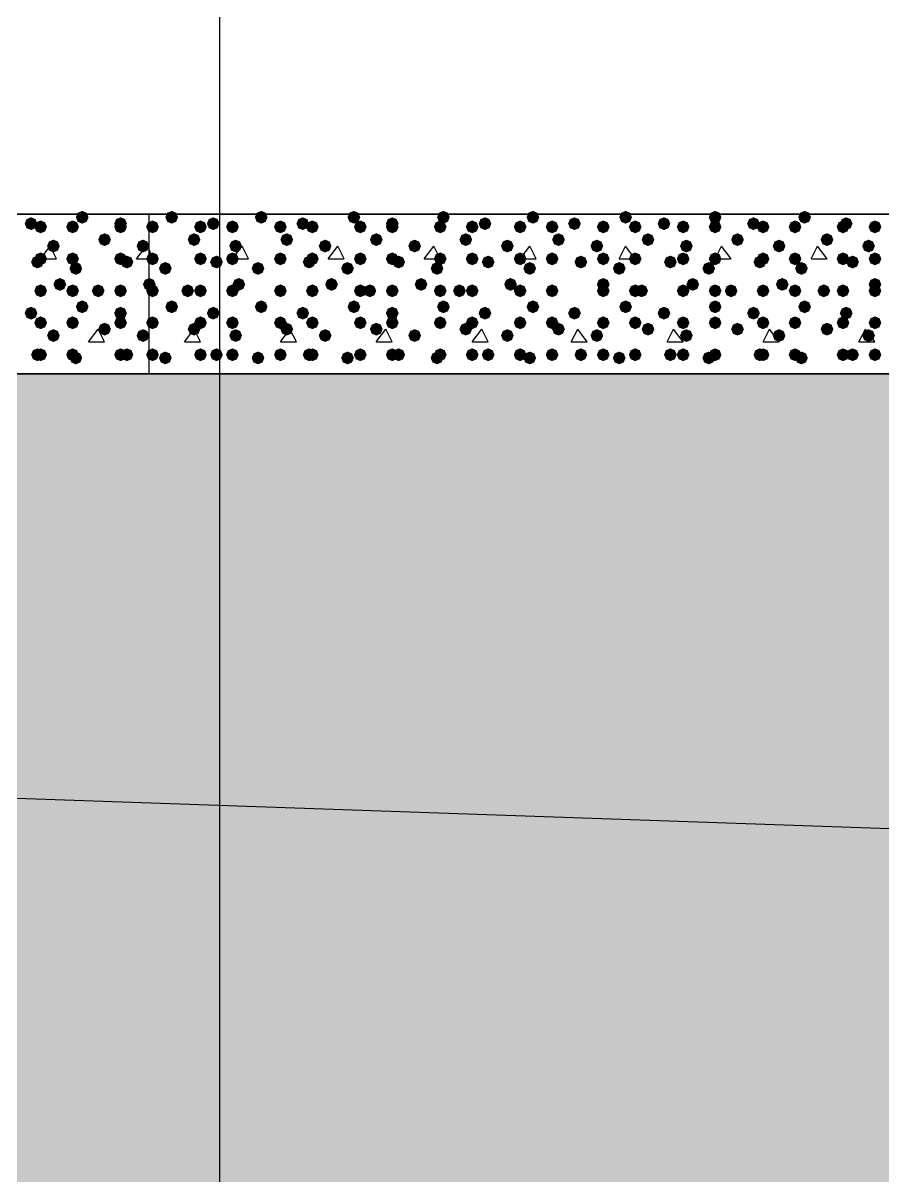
# Model space of a CAD drawing. Header units: millimetres. Extents: x 0 to 420, y 0 to 297.
# Drawn here: x 201.57 to 212.96, y 151.64 to 166.91 of the extents above; entities that cross this region are included whole.
import ezdxf

# ---------------------------------------------------------------- set-up
doc = ezdxf.new("R2010")
doc.units = ezdxf.units.MM
doc.layers.get('0').update_dxf_attribs({"linetype": 'CONTINUOUS'})

msp = doc.modelspace()

# ---------------------------------------------------------------- hatches: boundary and pattern name
at = {"true_color": 0x000007}
for points in [[(202.438, 164.338), (202.413129, 164.278204), (202.353333, 164.253333), (202.293538, 164.278204), (202.268667, 164.338), (202.293537, 164.397796), (202.353333, 164.422667), (202.413129, 164.397796)], [(201.760667, 164.253333), (201.735796, 164.193537), (201.676, 164.168667), (201.616204, 164.193537), (201.591333, 164.253333), (201.616204, 164.313129), (201.676, 164.338), (201.735796, 164.313129)], [(201.887667, 164.211), (201.862796, 164.151204), (201.803, 164.126333), (201.743204, 164.151204), (201.718333, 164.211), (201.743204, 164.270796), (201.803, 164.295667), (201.862796, 164.270796)], [(202.311, 164.211), (202.286129, 164.151204), (202.226333, 164.126333), (202.166538, 164.151204), (202.141667, 164.211), (202.166537, 164.270796), (202.226333, 164.295667), (202.286129, 164.270796)], [(202.946, 164.253333), (202.921129, 164.193537), (202.861333, 164.168667), (202.801538, 164.193537), (202.776667, 164.253333), (202.801537, 164.313129), (202.861333, 164.338), (202.921129, 164.313129)], [(202.946, 164.211), (202.921129, 164.151204), (202.861333, 164.126333), (202.801538, 164.151204), (202.776667, 164.211), (202.801537, 164.270796), (202.861333, 164.295667), (202.921129, 164.270796)], [(202.734333, 164.041667), (202.709463, 163.981871), (202.649667, 163.957), (202.589871, 163.981871), (202.565, 164.041667), (202.589871, 164.101462), (202.649667, 164.126333), (202.709462, 164.101463)], [(202.057, 163.957), (202.032129, 163.897204), (201.972333, 163.872333), (201.912537, 163.897204), (201.887667, 163.957), (201.912537, 164.016796), (201.972333, 164.041667), (202.032129, 164.016796)], [(203.242333, 163.957), (203.217462, 163.897204), (203.157667, 163.872333), (203.097871, 163.897204), (203.073, 163.957), (203.097871, 164.016796), (203.157667, 164.041667), (203.217462, 164.016796)], [(201.845333, 163.745333), (201.820462, 163.685537), (201.760667, 163.660667), (201.700871, 163.685537), (201.676, 163.745333), (201.700871, 163.805129), (201.760667, 163.83), (201.820462, 163.805129)], [(201.887667, 163.787667), (201.862796, 163.727871), (201.803, 163.703), (201.743204, 163.727871), (201.718333, 163.787667), (201.743204, 163.847462), (201.803, 163.872333), (201.862796, 163.847463)], [(202.311, 163.787667), (202.286129, 163.727871), (202.226333, 163.703), (202.166538, 163.727871), (202.141667, 163.787667), (202.166537, 163.847462), (202.226333, 163.872333), (202.286129, 163.847463)], [(202.946, 163.787667), (202.921129, 163.727871), (202.861333, 163.703), (202.801538, 163.727871), (202.776667, 163.787667), (202.801537, 163.847462), (202.861333, 163.872333), (202.921129, 163.847463)], [(203.030667, 163.745333), (203.005796, 163.685537), (202.946, 163.660667), (202.886204, 163.685537), (202.861333, 163.745333), (202.886204, 163.805129), (202.946, 163.83), (203.005796, 163.805129)], [(202.353333, 163.660667), (202.328463, 163.600871), (202.268667, 163.576), (202.208871, 163.600871), (202.184, 163.660667), (202.208871, 163.720462), (202.268667, 163.745333), (202.328462, 163.720463)], [(202.141667, 163.449), (202.116796, 163.389204), (202.057, 163.364333), (201.997204, 163.389204), (201.972333, 163.449), (201.997204, 163.508796), (202.057, 163.533667), (202.116796, 163.508796)], [(201.887667, 163.364333), (201.862796, 163.304537), (201.803, 163.279667), (201.743204, 163.304537), (201.718333, 163.364333), (201.743204, 163.424129), (201.803, 163.449), (201.862796, 163.424129)], [(202.311, 163.364333), (202.286129, 163.304537), (202.226333, 163.279667), (202.166538, 163.304537), (202.141667, 163.364333), (202.166537, 163.424129), (202.226333, 163.449), (202.286129, 163.424129)], [(202.649667, 163.364333), (202.624796, 163.304537), (202.565, 163.279667), (202.505204, 163.304537), (202.480333, 163.364333), (202.505204, 163.424129), (202.565, 163.449), (202.624796, 163.424129)], [(202.946, 163.364333), (202.921129, 163.304537), (202.861333, 163.279667), (202.801538, 163.304537), (202.776667, 163.364333), (202.801537, 163.424129), (202.861333, 163.449), (202.921129, 163.424129)], [(202.438, 163.152667), (202.413129, 163.092871), (202.353333, 163.068), (202.293538, 163.092871), (202.268667, 163.152667), (202.293537, 163.212462), (202.353333, 163.237333), (202.413129, 163.212463)], [(201.760667, 163.068), (201.735796, 163.008204), (201.676, 162.983333), (201.616204, 163.008204), (201.591333, 163.068), (201.616204, 163.127796), (201.676, 163.152667), (201.735796, 163.127796)], [(202.946, 163.068), (202.921129, 163.008204), (202.861333, 162.983333), (202.801538, 163.008204), (202.776667, 163.068), (202.801537, 163.127796), (202.861333, 163.152667), (202.921129, 163.127796)], [(201.887667, 162.941), (201.862796, 162.881204), (201.803, 162.856333), (201.743204, 162.881204), (201.718333, 162.941), (201.743204, 163.000796), (201.803, 163.025667), (201.862796, 163.000796)], [(202.311, 162.941), (202.286129, 162.881204), (202.226333, 162.856333), (202.166538, 162.881204), (202.141667, 162.941), (202.166537, 163.000796), (202.226333, 163.025667), (202.286129, 163.000796)], [(202.734333, 162.856333), (202.709463, 162.796537), (202.649667, 162.771667), (202.589871, 162.796537), (202.565, 162.856333), (202.589871, 162.916129), (202.649667, 162.941), (202.709462, 162.916129)], [(202.946, 162.941), (202.921129, 162.881204), (202.861333, 162.856333), (202.801538, 162.881204), (202.776667, 162.941), (202.801537, 163.000796), (202.861333, 163.025667), (202.921129, 163.000796)], [(202.057, 162.771667), (202.032129, 162.711871), (201.972333, 162.687), (201.912537, 162.711871), (201.887667, 162.771667), (201.912537, 162.831462), (201.972333, 162.856333), (202.032129, 162.831463)], [(203.242333, 162.771667), (203.217462, 162.711871), (203.157667, 162.687), (203.097871, 162.711871), (203.073, 162.771667), (203.097871, 162.831462), (203.157667, 162.856333), (203.217462, 162.831463)], [(201.845333, 162.517667), (201.820462, 162.457871), (201.760667, 162.433), (201.700871, 162.457871), (201.676, 162.517667), (201.700871, 162.577462), (201.760667, 162.602333), (201.820462, 162.577463)], [(201.887667, 162.517667), (201.862796, 162.457871), (201.803, 162.433), (201.743204, 162.457871), (201.718333, 162.517667), (201.743204, 162.577462), (201.803, 162.602333), (201.862796, 162.577463)], [(202.311, 162.517667), (202.286129, 162.457871), (202.226333, 162.433), (202.166538, 162.457871), (202.141667, 162.517667), (202.166537, 162.577462), (202.226333, 162.602333), (202.286129, 162.577463)], [(202.946, 162.517667), (202.921129, 162.457871), (202.861333, 162.433), (202.801538, 162.457871), (202.776667, 162.517667), (202.801537, 162.577462), (202.861333, 162.602333), (202.921129, 162.577463)], [(203.030667, 162.517667), (203.005796, 162.457871), (202.946, 162.433), (202.886204, 162.457871), (202.861333, 162.517667), (202.886204, 162.577462), (202.946, 162.602333), (203.005796, 162.577463)], [(202.353333, 162.475333), (202.328463, 162.415537), (202.268667, 162.390667), (202.208871, 162.415537), (202.184, 162.475333), (202.208871, 162.535129), (202.268667, 162.56), (202.328462, 162.535129)]]:
    msp.add_hatch(color=0, dxfattribs=at).paths.add_polyline_path(points, flags=0)
at = {"true_color": 0x000008}
for points in [[(203.623333, 164.338), (203.598462, 164.278204), (203.538667, 164.253333), (203.478871, 164.278204), (203.454, 164.338), (203.478871, 164.397796), (203.538667, 164.422667), (203.598462, 164.397796)], [(204.808667, 164.338), (204.783796, 164.278204), (204.724, 164.253333), (204.664204, 164.278204), (204.639333, 164.338), (204.664204, 164.397796), (204.724, 164.422667), (204.783796, 164.397796)], [(206.036333, 164.338), (206.011462, 164.278204), (205.951667, 164.253333), (205.891871, 164.278204), (205.867, 164.338), (205.891871, 164.397796), (205.951667, 164.422667), (206.011462, 164.397796)], [(207.221667, 164.338), (207.196796, 164.278204), (207.137, 164.253333), (207.077204, 164.278204), (207.052333, 164.338), (207.077204, 164.397796), (207.137, 164.422667), (207.196796, 164.397796)], [(208.407, 164.338), (208.382129, 164.278204), (208.322333, 164.253333), (208.262538, 164.278204), (208.237667, 164.338), (208.262537, 164.397796), (208.322333, 164.422667), (208.382129, 164.397796)], [(209.634667, 164.338), (209.609796, 164.278204), (209.55, 164.253333), (209.490204, 164.278204), (209.465333, 164.338), (209.490204, 164.397796), (209.55, 164.422667), (209.609796, 164.397796)], [(210.82, 164.338), (210.795129, 164.278204), (210.735333, 164.253333), (210.675538, 164.278204), (210.650667, 164.338), (210.675537, 164.397796), (210.735333, 164.422667), (210.795129, 164.397796)], [(212.005333, 164.338), (211.980462, 164.278204), (211.920667, 164.253333), (211.860871, 164.278204), (211.836, 164.338), (211.860871, 164.397796), (211.920667, 164.422667), (211.980462, 164.397796)], [(203.369333, 164.211), (203.344462, 164.151204), (203.284667, 164.126333), (203.224871, 164.151204), (203.2, 164.211), (203.224871, 164.270796), (203.284667, 164.295667), (203.344462, 164.270796)], [(204.004333, 164.211), (203.979463, 164.151204), (203.919667, 164.126333), (203.859871, 164.151204), (203.835, 164.211), (203.859871, 164.270796), (203.919667, 164.295667), (203.979462, 164.270796)], [(204.173667, 164.253333), (204.148796, 164.193537), (204.089, 164.168667), (204.029204, 164.193537), (204.004333, 164.253333), (204.029204, 164.313129), (204.089, 164.338), (204.148796, 164.313129)], [(204.427667, 164.211), (204.402796, 164.151204), (204.343, 164.126333), (204.283204, 164.151204), (204.258333, 164.211), (204.283204, 164.270796), (204.343, 164.295667), (204.402796, 164.270796)], [(205.062667, 164.211), (205.037796, 164.151204), (204.978, 164.126333), (204.918204, 164.151204), (204.893333, 164.211), (204.918204, 164.270796), (204.978, 164.295667), (205.037796, 164.270796)], [(205.359, 164.253333), (205.334129, 164.193537), (205.274333, 164.168667), (205.214538, 164.193537), (205.189667, 164.253333), (205.214537, 164.313129), (205.274333, 164.338), (205.334129, 164.313129)], [(205.486, 164.211), (205.461129, 164.151204), (205.401333, 164.126333), (205.341538, 164.151204), (205.316667, 164.211), (205.341537, 164.270796), (205.401333, 164.295667), (205.461129, 164.270796)], [(206.121, 164.211), (206.096129, 164.151204), (206.036333, 164.126333), (205.976538, 164.151204), (205.951667, 164.211), (205.976537, 164.270796), (206.036333, 164.295667), (206.096129, 164.270796)], [(206.544333, 164.253333), (206.519463, 164.193537), (206.459667, 164.168667), (206.399871, 164.193537), (206.375, 164.253333), (206.399871, 164.313129), (206.459667, 164.338), (206.519462, 164.313129)], [(206.544333, 164.211), (206.519463, 164.151204), (206.459667, 164.126333), (206.399871, 164.151204), (206.375, 164.211), (206.399871, 164.270796), (206.459667, 164.295667), (206.519462, 164.270796)], [(207.179333, 164.211), (207.154462, 164.151204), (207.094667, 164.126333), (207.034871, 164.151204), (207.01, 164.211), (207.034871, 164.270796), (207.094667, 164.295667), (207.154462, 164.270796)], [(207.602667, 164.211), (207.577796, 164.151204), (207.518, 164.126333), (207.458204, 164.151204), (207.433333, 164.211), (207.458204, 164.270796), (207.518, 164.295667), (207.577796, 164.270796)], [(207.772, 164.253333), (207.747129, 164.193537), (207.687333, 164.168667), (207.627537, 164.193537), (207.602667, 164.253333), (207.627537, 164.313129), (207.687333, 164.338), (207.747129, 164.313129)], [(208.237667, 164.211), (208.212796, 164.151204), (208.153, 164.126333), (208.093204, 164.151204), (208.068333, 164.211), (208.093204, 164.270796), (208.153, 164.295667), (208.212796, 164.270796)], [(208.661, 164.211), (208.636129, 164.151204), (208.576333, 164.126333), (208.516538, 164.151204), (208.491667, 164.211), (208.516537, 164.270796), (208.576333, 164.295667), (208.636129, 164.270796)], [(208.957333, 164.253333), (208.932462, 164.193537), (208.872667, 164.168667), (208.812871, 164.193537), (208.788, 164.253333), (208.812871, 164.313129), (208.872667, 164.338), (208.932462, 164.313129)], [(209.338333, 164.211), (209.313462, 164.151204), (209.253667, 164.126333), (209.193871, 164.151204), (209.169, 164.211), (209.193871, 164.270796), (209.253667, 164.295667), (209.313462, 164.270796)], [(209.761667, 164.211), (209.736796, 164.151204), (209.677, 164.126333), (209.617204, 164.151204), (209.592333, 164.211), (209.617204, 164.270796), (209.677, 164.295667), (209.736796, 164.270796)], [(210.142667, 164.253333), (210.117796, 164.193537), (210.058, 164.168667), (209.998204, 164.193537), (209.973333, 164.253333), (209.998204, 164.313129), (210.058, 164.338), (210.117796, 164.313129)], [(210.396667, 164.211), (210.371796, 164.151204), (210.312, 164.126333), (210.252204, 164.151204), (210.227333, 164.211), (210.252204, 164.270796), (210.312, 164.295667), (210.371796, 164.270796)], [(210.82, 164.211), (210.795129, 164.151204), (210.735333, 164.126333), (210.675538, 164.151204), (210.650667, 164.211), (210.675537, 164.270796), (210.735333, 164.295667), (210.795129, 164.270796)], [(211.328, 164.253333), (211.303129, 164.193537), (211.243333, 164.168667), (211.183538, 164.193537), (211.158667, 164.253333), (211.183537, 164.313129), (211.243333, 164.338), (211.303129, 164.313129)], [(211.455, 164.211), (211.430129, 164.151204), (211.370333, 164.126333), (211.310538, 164.151204), (211.285667, 164.211), (211.310537, 164.270796), (211.370333, 164.295667), (211.430129, 164.270796)], [(211.878333, 164.211), (211.853462, 164.151204), (211.793667, 164.126333), (211.733871, 164.151204), (211.709, 164.211), (211.733871, 164.270796), (211.793667, 164.295667), (211.853462, 164.270796)], [(212.513333, 164.211), (212.488463, 164.151204), (212.428667, 164.126333), (212.368871, 164.151204), (212.344, 164.211), (212.368871, 164.270796), (212.428667, 164.295667), (212.488462, 164.270796)], [(212.555667, 164.253333), (212.530796, 164.193537), (212.471, 164.168667), (212.411204, 164.193537), (212.386333, 164.253333), (212.411204, 164.313129), (212.471, 164.338), (212.530796, 164.313129)], [(212.936667, 164.211), (212.911796, 164.151204), (212.852, 164.126333), (212.792204, 164.151204), (212.767333, 164.211), (212.792204, 164.270796), (212.852, 164.295667), (212.911796, 164.270796)], [(203.919667, 164.041667), (203.894796, 163.981871), (203.835, 163.957), (203.775204, 163.981871), (203.750333, 164.041667), (203.775204, 164.101462), (203.835, 164.126333), (203.894796, 164.101463)], [(205.147333, 164.041667), (205.122462, 163.981871), (205.062667, 163.957), (205.002871, 163.981871), (204.978, 164.041667), (205.002871, 164.101462), (205.062667, 164.126333), (205.122462, 164.101463)], [(206.332667, 164.041667), (206.307796, 163.981871), (206.248, 163.957), (206.188204, 163.981871), (206.163333, 164.041667), (206.188204, 164.101462), (206.248, 164.126333), (206.307796, 164.101463)], [(207.518, 164.041667), (207.493129, 163.981871), (207.433333, 163.957), (207.373538, 163.981871), (207.348667, 164.041667), (207.373537, 164.101462), (207.433333, 164.126333), (207.493129, 164.101463)], [(208.745667, 164.041667), (208.720796, 163.981871), (208.661, 163.957), (208.601204, 163.981871), (208.576333, 164.041667), (208.601204, 164.101462), (208.661, 164.126333), (208.720796, 164.101463)], [(209.931, 164.041667), (209.906129, 163.981871), (209.846333, 163.957), (209.786538, 163.981871), (209.761667, 164.041667), (209.786537, 164.101462), (209.846333, 164.126333), (209.906129, 164.101463)], [(211.116333, 164.041667), (211.091462, 163.981871), (211.031667, 163.957), (210.971871, 163.981871), (210.947, 164.041667), (210.971871, 164.101462), (211.031667, 164.126333), (211.091462, 164.101463)], [(212.301667, 164.041667), (212.276796, 163.981871), (212.217, 163.957), (212.157204, 163.981871), (212.132333, 164.041667), (212.157204, 164.101462), (212.217, 164.126333), (212.276796, 164.101463)], [(204.47, 163.957), (204.445129, 163.897204), (204.385333, 163.872333), (204.325538, 163.897204), (204.300667, 163.957), (204.325537, 164.016796), (204.385333, 164.041667), (204.445129, 164.016796)], [(205.655333, 163.957), (205.630462, 163.897204), (205.570667, 163.872333), (205.510871, 163.897204), (205.486, 163.957), (205.510871, 164.016796), (205.570667, 164.041667), (205.630462, 164.016796)], [(206.840667, 163.957), (206.815796, 163.897204), (206.756, 163.872333), (206.696204, 163.897204), (206.671333, 163.957), (206.696204, 164.016796), (206.756, 164.041667), (206.815796, 164.016796)], [(208.068333, 163.957), (208.043462, 163.897204), (207.983667, 163.872333), (207.923871, 163.897204), (207.899, 163.957), (207.923871, 164.016796), (207.983667, 164.041667), (208.043462, 164.016796)], [(209.253667, 163.957), (209.228796, 163.897204), (209.169, 163.872333), (209.109204, 163.897204), (209.084333, 163.957), (209.109204, 164.016796), (209.169, 164.041667), (209.228796, 164.016796)], [(210.439, 163.957), (210.414129, 163.897204), (210.354333, 163.872333), (210.294537, 163.897204), (210.269667, 163.957), (210.294537, 164.016796), (210.354333, 164.041667), (210.414129, 164.016796)], [(211.666667, 163.957), (211.641796, 163.897204), (211.582, 163.872333), (211.522204, 163.897204), (211.497333, 163.957), (211.522204, 164.016796), (211.582, 164.041667), (211.641796, 164.016796)], [(212.852, 163.957), (212.827129, 163.897204), (212.767333, 163.872333), (212.707538, 163.897204), (212.682667, 163.957), (212.707537, 164.016796), (212.767333, 164.041667), (212.827129, 164.016796)], [(203.369333, 163.787667), (203.344462, 163.727871), (203.284667, 163.703), (203.224871, 163.727871), (203.2, 163.787667), (203.224871, 163.847462), (203.284667, 163.872333), (203.344462, 163.847463)], [(204.004333, 163.787667), (203.979463, 163.727871), (203.919667, 163.703), (203.859871, 163.727871), (203.835, 163.787667), (203.859871, 163.847462), (203.919667, 163.872333), (203.979462, 163.847463)], [(204.216, 163.745333), (204.191129, 163.685537), (204.131333, 163.660667), (204.071538, 163.685537), (204.046667, 163.745333), (204.071537, 163.805129), (204.131333, 163.83), (204.191129, 163.805129)], [(204.427667, 163.787667), (204.402796, 163.727871), (204.343, 163.703), (204.283204, 163.727871), (204.258333, 163.787667), (204.283204, 163.847462), (204.343, 163.872333), (204.402796, 163.847463)], [(205.062667, 163.787667), (205.037796, 163.727871), (204.978, 163.703), (204.918204, 163.727871), (204.893333, 163.787667), (204.918204, 163.847462), (204.978, 163.872333), (205.037796, 163.847463)], [(205.443667, 163.745333), (205.418796, 163.685537), (205.359, 163.660667), (205.299204, 163.685537), (205.274333, 163.745333), (205.299204, 163.805129), (205.359, 163.83), (205.418796, 163.805129)], [(205.486, 163.787667), (205.461129, 163.727871), (205.401333, 163.703), (205.341538, 163.727871), (205.316667, 163.787667), (205.341537, 163.847462), (205.401333, 163.872333), (205.461129, 163.847463)], [(206.121, 163.787667), (206.096129, 163.727871), (206.036333, 163.703), (205.976538, 163.727871), (205.951667, 163.787667), (205.976537, 163.847462), (206.036333, 163.872333), (206.096129, 163.847463)], [(206.544333, 163.787667), (206.519463, 163.727871), (206.459667, 163.703), (206.399871, 163.727871), (206.375, 163.787667), (206.399871, 163.847462), (206.459667, 163.872333), (206.519462, 163.847463)], [(206.629, 163.745333), (206.604129, 163.685537), (206.544333, 163.660667), (206.484537, 163.685537), (206.459667, 163.745333), (206.484537, 163.805129), (206.544333, 163.83), (206.604129, 163.805129)], [(207.179333, 163.787667), (207.154462, 163.727871), (207.094667, 163.703), (207.034871, 163.727871), (207.01, 163.787667), (207.034871, 163.847462), (207.094667, 163.872333), (207.154462, 163.847463)], [(207.602667, 163.787667), (207.577796, 163.727871), (207.518, 163.703), (207.458204, 163.727871), (207.433333, 163.787667), (207.458204, 163.847462), (207.518, 163.872333), (207.577796, 163.847463)], [(207.814333, 163.745333), (207.789463, 163.685537), (207.729667, 163.660667), (207.669871, 163.685537), (207.645, 163.745333), (207.669871, 163.805129), (207.729667, 163.83), (207.789462, 163.805129)], [(208.237667, 163.787667), (208.212796, 163.727871), (208.153, 163.703), (208.093204, 163.727871), (208.068333, 163.787667), (208.093204, 163.847462), (208.153, 163.872333), (208.212796, 163.847463)], [(208.661, 163.787667), (208.636129, 163.727871), (208.576333, 163.703), (208.516538, 163.727871), (208.491667, 163.787667), (208.516537, 163.847462), (208.576333, 163.872333), (208.636129, 163.847463)], [(209.042, 163.745333), (209.017129, 163.685537), (208.957333, 163.660667), (208.897538, 163.685537), (208.872667, 163.745333), (208.897537, 163.805129), (208.957333, 163.83), (209.017129, 163.805129)], [(209.338333, 163.787667), (209.313462, 163.727871), (209.253667, 163.703), (209.193871, 163.727871), (209.169, 163.787667), (209.193871, 163.847462), (209.253667, 163.872333), (209.313462, 163.847463)], [(209.761667, 163.787667), (209.736796, 163.727871), (209.677, 163.703), (209.617204, 163.727871), (209.592333, 163.787667), (209.617204, 163.847462), (209.677, 163.872333), (209.736796, 163.847463)], [(210.227333, 163.745333), (210.202462, 163.685537), (210.142667, 163.660667), (210.082871, 163.685537), (210.058, 163.745333), (210.082871, 163.805129), (210.142667, 163.83), (210.202462, 163.805129)], [(210.396667, 163.787667), (210.371796, 163.727871), (210.312, 163.703), (210.252204, 163.727871), (210.227333, 163.787667), (210.252204, 163.847462), (210.312, 163.872333), (210.371796, 163.847463)], [(210.82, 163.787667), (210.795129, 163.727871), (210.735333, 163.703), (210.675538, 163.727871), (210.650667, 163.787667), (210.675537, 163.847462), (210.735333, 163.872333), (210.795129, 163.847463)], [(211.412667, 163.745333), (211.387796, 163.685537), (211.328, 163.660667), (211.268204, 163.685537), (211.243333, 163.745333), (211.268204, 163.805129), (211.328, 163.83), (211.387796, 163.805129)], [(211.455, 163.787667), (211.430129, 163.727871), (211.370333, 163.703), (211.310538, 163.727871), (211.285667, 163.787667), (211.310537, 163.847462), (211.370333, 163.872333), (211.430129, 163.847463)], [(211.878333, 163.787667), (211.853462, 163.727871), (211.793667, 163.703), (211.733871, 163.727871), (211.709, 163.787667), (211.733871, 163.847462), (211.793667, 163.872333), (211.853462, 163.847463)], [(212.513333, 163.787667), (212.488463, 163.727871), (212.428667, 163.703), (212.368871, 163.727871), (212.344, 163.787667), (212.368871, 163.847462), (212.428667, 163.872333), (212.488462, 163.847463)], [(212.640333, 163.745333), (212.615462, 163.685537), (212.555667, 163.660667), (212.495871, 163.685537), (212.471, 163.745333), (212.495871, 163.805129), (212.555667, 163.83), (212.615462, 163.805129)], [(212.936667, 163.787667), (212.911796, 163.727871), (212.852, 163.703), (212.792204, 163.727871), (212.767333, 163.787667), (212.792204, 163.847462), (212.852, 163.872333), (212.911796, 163.847463)], [(203.538667, 163.660667), (203.513796, 163.600871), (203.454, 163.576), (203.394204, 163.600871), (203.369333, 163.660667), (203.394204, 163.720462), (203.454, 163.745333), (203.513796, 163.720463)], [(204.766333, 163.660667), (204.741462, 163.600871), (204.681667, 163.576), (204.621871, 163.600871), (204.597, 163.660667), (204.621871, 163.720462), (204.681667, 163.745333), (204.741462, 163.720463)], [(205.951667, 163.660667), (205.926796, 163.600871), (205.867, 163.576), (205.807204, 163.600871), (205.782333, 163.660667), (205.807204, 163.720462), (205.867, 163.745333), (205.926796, 163.720463)], [(207.137, 163.660667), (207.112129, 163.600871), (207.052333, 163.576), (206.992538, 163.600871), (206.967667, 163.660667), (206.992537, 163.720462), (207.052333, 163.745333), (207.112129, 163.720463)], [(208.364667, 163.660667), (208.339796, 163.600871), (208.28, 163.576), (208.220204, 163.600871), (208.195333, 163.660667), (208.220204, 163.720462), (208.28, 163.745333), (208.339796, 163.720463)], [(209.55, 163.660667), (209.525129, 163.600871), (209.465333, 163.576), (209.405538, 163.600871), (209.380667, 163.660667), (209.405537, 163.720462), (209.465333, 163.745333), (209.525129, 163.720463)], [(210.735333, 163.660667), (210.710462, 163.600871), (210.650667, 163.576), (210.590871, 163.600871), (210.566, 163.660667), (210.590871, 163.720462), (210.650667, 163.745333), (210.710462, 163.720463)], [(211.963, 163.660667), (211.938129, 163.600871), (211.878333, 163.576), (211.818537, 163.600871), (211.793667, 163.660667), (211.818537, 163.720462), (211.878333, 163.745333), (211.938129, 163.720463)], [(203.327, 163.449), (203.302129, 163.389204), (203.242333, 163.364333), (203.182538, 163.389204), (203.157667, 163.449), (203.182537, 163.508796), (203.242333, 163.533667), (203.302129, 163.508796)], [(204.512333, 163.449), (204.487462, 163.389204), (204.427667, 163.364333), (204.367871, 163.389204), (204.343, 163.449), (204.367871, 163.508796), (204.427667, 163.533667), (204.487462, 163.508796)], [(205.74, 163.449), (205.715129, 163.389204), (205.655333, 163.364333), (205.595538, 163.389204), (205.570667, 163.449), (205.595537, 163.508796), (205.655333, 163.533667), (205.715129, 163.508796)], [(206.925333, 163.449), (206.900462, 163.389204), (206.840667, 163.364333), (206.780871, 163.389204), (206.756, 163.449), (206.780871, 163.508796), (206.840667, 163.533667), (206.900462, 163.508796)], [(208.110667, 163.449), (208.085796, 163.389204), (208.026, 163.364333), (207.966204, 163.389204), (207.941333, 163.449), (207.966204, 163.508796), (208.026, 163.533667), (208.085796, 163.508796)], [(209.338333, 163.449), (209.313462, 163.389204), (209.253667, 163.364333), (209.193871, 163.389204), (209.169, 163.449), (209.193871, 163.508796), (209.253667, 163.533667), (209.313462, 163.508796)], [(210.523667, 163.449), (210.498796, 163.389204), (210.439, 163.364333), (210.379204, 163.389204), (210.354333, 163.449), (210.379204, 163.508796), (210.439, 163.533667), (210.498796, 163.508796)], [(211.709, 163.449), (211.684129, 163.389204), (211.624333, 163.364333), (211.564538, 163.389204), (211.539667, 163.449), (211.564537, 163.508796), (211.624333, 163.533667), (211.684129, 163.508796)], [(212.936667, 163.449), (212.911796, 163.389204), (212.852, 163.364333), (212.792204, 163.389204), (212.767333, 163.449), (212.792204, 163.508796), (212.852, 163.533667), (212.911796, 163.508796)], [(203.369333, 163.364333), (203.344462, 163.304537), (203.284667, 163.279667), (203.224871, 163.304537), (203.2, 163.364333), (203.224871, 163.424129), (203.284667, 163.449), (203.344462, 163.424129)], [(203.835, 163.364333), (203.810129, 163.304537), (203.750333, 163.279667), (203.690538, 163.304537), (203.665667, 163.364333), (203.690537, 163.424129), (203.750333, 163.449), (203.810129, 163.424129)], [(204.004333, 163.364333), (203.979463, 163.304537), (203.919667, 163.279667), (203.859871, 163.304537), (203.835, 163.364333), (203.859871, 163.424129), (203.919667, 163.449), (203.979462, 163.424129)], [(204.427667, 163.364333), (204.402796, 163.304537), (204.343, 163.279667), (204.283204, 163.304537), (204.258333, 163.364333), (204.283204, 163.424129), (204.343, 163.449), (204.402796, 163.424129)], [(205.062667, 163.364333), (205.037796, 163.304537), (204.978, 163.279667), (204.918204, 163.304537), (204.893333, 163.364333), (204.918204, 163.424129), (204.978, 163.449), (205.037796, 163.424129)], [(205.062667, 163.364333), (205.037796, 163.304537), (204.978, 163.279667), (204.918204, 163.304537), (204.893333, 163.364333), (204.918204, 163.424129), (204.978, 163.449), (205.037796, 163.424129)], [(205.486, 163.364333), (205.461129, 163.304537), (205.401333, 163.279667), (205.341538, 163.304537), (205.316667, 163.364333), (205.341537, 163.424129), (205.401333, 163.449), (205.461129, 163.424129)], [(206.121, 163.364333), (206.096129, 163.304537), (206.036333, 163.279667), (205.976538, 163.304537), (205.951667, 163.364333), (205.976537, 163.424129), (206.036333, 163.449), (206.096129, 163.424129)], [(206.248, 163.364333), (206.223129, 163.304537), (206.163333, 163.279667), (206.103538, 163.304537), (206.078667, 163.364333), (206.103537, 163.424129), (206.163333, 163.449), (206.223129, 163.424129)], [(206.544333, 163.364333), (206.519463, 163.304537), (206.459667, 163.279667), (206.399871, 163.304537), (206.375, 163.364333), (206.399871, 163.424129), (206.459667, 163.449), (206.519462, 163.424129)], [(207.179333, 163.364333), (207.154462, 163.304537), (207.094667, 163.279667), (207.034871, 163.304537), (207.01, 163.364333), (207.034871, 163.424129), (207.094667, 163.449), (207.154462, 163.424129)], [(207.433333, 163.364333), (207.408462, 163.304537), (207.348667, 163.279667), (207.288871, 163.304537), (207.264, 163.364333), (207.288871, 163.424129), (207.348667, 163.449), (207.408462, 163.424129)], [(207.602667, 163.364333), (207.577796, 163.304537), (207.518, 163.279667), (207.458204, 163.304537), (207.433333, 163.364333), (207.458204, 163.424129), (207.518, 163.449), (207.577796, 163.424129)], [(208.237667, 163.364333), (208.212796, 163.304537), (208.153, 163.279667), (208.093204, 163.304537), (208.068333, 163.364333), (208.093204, 163.424129), (208.153, 163.449), (208.212796, 163.424129)], [(208.661, 163.364333), (208.636129, 163.304537), (208.576333, 163.279667), (208.516538, 163.304537), (208.491667, 163.364333), (208.516537, 163.424129), (208.576333, 163.449), (208.636129, 163.424129)], [(208.661, 163.364333), (208.636129, 163.304537), (208.576333, 163.279667), (208.516538, 163.304537), (208.491667, 163.364333), (208.516537, 163.424129), (208.576333, 163.449), (208.636129, 163.424129)], [(209.338333, 163.364333), (209.313462, 163.304537), (209.253667, 163.279667), (209.193871, 163.304537), (209.169, 163.364333), (209.193871, 163.424129), (209.253667, 163.449), (209.313462, 163.424129)], [(209.761667, 163.364333), (209.736796, 163.304537), (209.677, 163.279667), (209.617204, 163.304537), (209.592333, 163.364333), (209.617204, 163.424129), (209.677, 163.449), (209.736796, 163.424129)], [(209.846333, 163.364333), (209.821463, 163.304537), (209.761667, 163.279667), (209.701871, 163.304537), (209.677, 163.364333), (209.701871, 163.424129), (209.761667, 163.449), (209.821462, 163.424129)], [(210.396667, 163.364333), (210.371796, 163.304537), (210.312, 163.279667), (210.252204, 163.304537), (210.227333, 163.364333), (210.252204, 163.424129), (210.312, 163.449), (210.371796, 163.424129)], [(210.82, 163.364333), (210.795129, 163.304537), (210.735333, 163.279667), (210.675538, 163.304537), (210.650667, 163.364333), (210.675537, 163.424129), (210.735333, 163.449), (210.795129, 163.424129)], [(211.031667, 163.364333), (211.006796, 163.304537), (210.947, 163.279667), (210.887204, 163.304537), (210.862333, 163.364333), (210.887204, 163.424129), (210.947, 163.449), (211.006796, 163.424129)], [(211.455, 163.364333), (211.430129, 163.304537), (211.370333, 163.279667), (211.310538, 163.304537), (211.285667, 163.364333), (211.310537, 163.424129), (211.370333, 163.449), (211.430129, 163.424129)], [(211.878333, 163.364333), (211.853462, 163.304537), (211.793667, 163.279667), (211.733871, 163.304537), (211.709, 163.364333), (211.733871, 163.424129), (211.793667, 163.449), (211.853462, 163.424129)], [(212.259333, 163.364333), (212.234463, 163.304537), (212.174667, 163.279667), (212.114871, 163.304537), (212.09, 163.364333), (212.114871, 163.424129), (212.174667, 163.449), (212.234462, 163.424129)], [(212.513333, 163.364333), (212.488463, 163.304537), (212.428667, 163.279667), (212.368871, 163.304537), (212.344, 163.364333), (212.368871, 163.424129), (212.428667, 163.449), (212.488462, 163.424129)], [(212.936667, 163.364333), (212.911796, 163.304537), (212.852, 163.279667), (212.792204, 163.304537), (212.767333, 163.364333), (212.792204, 163.424129), (212.852, 163.449), (212.911796, 163.424129)], [(203.623333, 163.152667), (203.598462, 163.092871), (203.538667, 163.068), (203.478871, 163.092871), (203.454, 163.152667), (203.478871, 163.212462), (203.538667, 163.237333), (203.598462, 163.212463)], [(204.808667, 163.152667), (204.783796, 163.092871), (204.724, 163.068), (204.664204, 163.092871), (204.639333, 163.152667), (204.664204, 163.212462), (204.724, 163.237333), (204.783796, 163.212463)], [(206.036333, 163.152667), (206.011462, 163.092871), (205.951667, 163.068), (205.891871, 163.092871), (205.867, 163.152667), (205.891871, 163.212462), (205.951667, 163.237333), (206.011462, 163.212463)], [(207.221667, 163.152667), (207.196796, 163.092871), (207.137, 163.068), (207.077204, 163.092871), (207.052333, 163.152667), (207.077204, 163.212462), (207.137, 163.237333), (207.196796, 163.212463)], [(208.407, 163.152667), (208.382129, 163.092871), (208.322333, 163.068), (208.262538, 163.092871), (208.237667, 163.152667), (208.262537, 163.212462), (208.322333, 163.237333), (208.382129, 163.212463)], [(209.634667, 163.152667), (209.609796, 163.092871), (209.55, 163.068), (209.490204, 163.092871), (209.465333, 163.152667), (209.490204, 163.212462), (209.55, 163.237333), (209.609796, 163.212463)], [(210.82, 163.152667), (210.795129, 163.092871), (210.735333, 163.068), (210.675538, 163.092871), (210.650667, 163.152667), (210.675537, 163.212462), (210.735333, 163.237333), (210.795129, 163.212463)], [(212.005333, 163.152667), (211.980462, 163.092871), (211.920667, 163.068), (211.860871, 163.092871), (211.836, 163.152667), (211.860871, 163.212462), (211.920667, 163.237333), (211.980462, 163.212463)], [(204.173667, 163.068), (204.148796, 163.008204), (204.089, 162.983333), (204.029204, 163.008204), (204.004333, 163.068), (204.029204, 163.127796), (204.089, 163.152667), (204.148796, 163.127796)], [(205.359, 163.068), (205.334129, 163.008204), (205.274333, 162.983333), (205.214538, 163.008204), (205.189667, 163.068), (205.214537, 163.127796), (205.274333, 163.152667), (205.334129, 163.127796)], [(206.544333, 163.068), (206.519463, 163.008204), (206.459667, 162.983333), (206.399871, 163.008204), (206.375, 163.068), (206.399871, 163.127796), (206.459667, 163.152667), (206.519462, 163.127796)], [(207.772, 163.068), (207.747129, 163.008204), (207.687333, 162.983333), (207.627537, 163.008204), (207.602667, 163.068), (207.627537, 163.127796), (207.687333, 163.152667), (207.747129, 163.127796)], [(208.957333, 163.068), (208.932462, 163.008204), (208.872667, 162.983333), (208.812871, 163.008204), (208.788, 163.068), (208.812871, 163.127796), (208.872667, 163.152667), (208.932462, 163.127796)], [(210.142667, 163.068), (210.117796, 163.008204), (210.058, 162.983333), (209.998204, 163.008204), (209.973333, 163.068), (209.998204, 163.127796), (210.058, 163.152667), (210.117796, 163.127796)], [(211.328, 163.068), (211.303129, 163.008204), (211.243333, 162.983333), (211.183538, 163.008204), (211.158667, 163.068), (211.183537, 163.127796), (211.243333, 163.152667), (211.303129, 163.127796)], [(212.555667, 163.068), (212.530796, 163.008204), (212.471, 162.983333), (212.411204, 163.008204), (212.386333, 163.068), (212.411204, 163.127796), (212.471, 163.152667), (212.530796, 163.127796)], [(203.369333, 162.941), (203.344462, 162.881204), (203.284667, 162.856333), (203.224871, 162.881204), (203.2, 162.941), (203.224871, 163.000796), (203.284667, 163.025667), (203.344462, 163.000796)], [(203.919667, 162.856333), (203.894796, 162.796537), (203.835, 162.771667), (203.775204, 162.796537), (203.750333, 162.856333), (203.775204, 162.916129), (203.835, 162.941), (203.894796, 162.916129)], [(204.004333, 162.941), (203.979463, 162.881204), (203.919667, 162.856333), (203.859871, 162.881204), (203.835, 162.941), (203.859871, 163.000796), (203.919667, 163.025667), (203.979462, 163.000796)], [(204.427667, 162.941), (204.402796, 162.881204), (204.343, 162.856333), (204.283204, 162.881204), (204.258333, 162.941), (204.283204, 163.000796), (204.343, 163.025667), (204.402796, 163.000796)], [(205.062667, 162.941), (205.037796, 162.881204), (204.978, 162.856333), (204.918204, 162.881204), (204.893333, 162.941), (204.918204, 163.000796), (204.978, 163.025667), (205.037796, 163.000796)], [(205.147333, 162.856333), (205.122462, 162.796537), (205.062667, 162.771667), (205.002871, 162.796537), (204.978, 162.856333), (205.002871, 162.916129), (205.062667, 162.941), (205.122462, 162.916129)], [(205.486, 162.941), (205.461129, 162.881204), (205.401333, 162.856333), (205.341538, 162.881204), (205.316667, 162.941), (205.341537, 163.000796), (205.401333, 163.025667), (205.461129, 163.000796)], [(206.121, 162.941), (206.096129, 162.881204), (206.036333, 162.856333), (205.976538, 162.881204), (205.951667, 162.941), (205.976537, 163.000796), (206.036333, 163.025667), (206.096129, 163.000796)], [(206.332667, 162.856333), (206.307796, 162.796537), (206.248, 162.771667), (206.188204, 162.796537), (206.163333, 162.856333), (206.188204, 162.916129), (206.248, 162.941), (206.307796, 162.916129)], [(206.544333, 162.941), (206.519463, 162.881204), (206.459667, 162.856333), (206.399871, 162.881204), (206.375, 162.941), (206.399871, 163.000796), (206.459667, 163.025667), (206.519462, 163.000796)], [(207.179333, 162.941), (207.154462, 162.881204), (207.094667, 162.856333), (207.034871, 162.881204), (207.01, 162.941), (207.034871, 163.000796), (207.094667, 163.025667), (207.154462, 163.000796)], [(207.518, 162.856333), (207.493129, 162.796537), (207.433333, 162.771667), (207.373538, 162.796537), (207.348667, 162.856333), (207.373537, 162.916129), (207.433333, 162.941), (207.493129, 162.916129)], [(207.602667, 162.941), (207.577796, 162.881204), (207.518, 162.856333), (207.458204, 162.881204), (207.433333, 162.941), (207.458204, 163.000796), (207.518, 163.025667), (207.577796, 163.000796)], [(208.237667, 162.941), (208.212796, 162.881204), (208.153, 162.856333), (208.093204, 162.881204), (208.068333, 162.941), (208.093204, 163.000796), (208.153, 163.025667), (208.212796, 163.000796)], [(208.661, 162.941), (208.636129, 162.881204), (208.576333, 162.856333), (208.516538, 162.881204), (208.491667, 162.941), (208.516537, 163.000796), (208.576333, 163.025667), (208.636129, 163.000796)], [(208.745667, 162.856333), (208.720796, 162.796537), (208.661, 162.771667), (208.601204, 162.796537), (208.576333, 162.856333), (208.601204, 162.916129), (208.661, 162.941), (208.720796, 162.916129)], [(209.338333, 162.941), (209.313462, 162.881204), (209.253667, 162.856333), (209.193871, 162.881204), (209.169, 162.941), (209.193871, 163.000796), (209.253667, 163.025667), (209.313462, 163.000796)], [(209.761667, 162.941), (209.736796, 162.881204), (209.677, 162.856333), (209.617204, 162.881204), (209.592333, 162.941), (209.617204, 163.000796), (209.677, 163.025667), (209.736796, 163.000796)], [(209.931, 162.856333), (209.906129, 162.796537), (209.846333, 162.771667), (209.786538, 162.796537), (209.761667, 162.856333), (209.786537, 162.916129), (209.846333, 162.941), (209.906129, 162.916129)], [(210.396667, 162.941), (210.371796, 162.881204), (210.312, 162.856333), (210.252204, 162.881204), (210.227333, 162.941), (210.252204, 163.000796), (210.312, 163.025667), (210.371796, 163.000796)], [(210.82, 162.941), (210.795129, 162.881204), (210.735333, 162.856333), (210.675538, 162.881204), (210.650667, 162.941), (210.675537, 163.000796), (210.735333, 163.025667), (210.795129, 163.000796)], [(211.116333, 162.856333), (211.091462, 162.796537), (211.031667, 162.771667), (210.971871, 162.796537), (210.947, 162.856333), (210.971871, 162.916129), (211.031667, 162.941), (211.091462, 162.916129)], [(211.455, 162.941), (211.430129, 162.881204), (211.370333, 162.856333), (211.310538, 162.881204), (211.285667, 162.941), (211.310537, 163.000796), (211.370333, 163.025667), (211.430129, 163.000796)], [(211.878333, 162.941), (211.853462, 162.881204), (211.793667, 162.856333), (211.733871, 162.881204), (211.709, 162.941), (211.733871, 163.000796), (211.793667, 163.025667), (211.853462, 163.000796)], [(212.301667, 162.856333), (212.276796, 162.796537), (212.217, 162.771667), (212.157204, 162.796537), (212.132333, 162.856333), (212.157204, 162.916129), (212.217, 162.941), (212.276796, 162.916129)], [(212.513333, 162.941), (212.488463, 162.881204), (212.428667, 162.856333), (212.368871, 162.881204), (212.344, 162.941), (212.368871, 163.000796), (212.428667, 163.025667), (212.488462, 163.000796)], [(212.936667, 162.941), (212.911796, 162.881204), (212.852, 162.856333), (212.792204, 162.881204), (212.767333, 162.941), (212.792204, 163.000796), (212.852, 163.025667), (212.911796, 163.000796)], [(204.47, 162.771667), (204.445129, 162.711871), (204.385333, 162.687), (204.325538, 162.711871), (204.300667, 162.771667), (204.325537, 162.831462), (204.385333, 162.856333), (204.445129, 162.831463)], [(205.655333, 162.771667), (205.630462, 162.711871), (205.570667, 162.687), (205.510871, 162.711871), (205.486, 162.771667), (205.510871, 162.831462), (205.570667, 162.856333), (205.630462, 162.831463)], [(206.840667, 162.771667), (206.815796, 162.711871), (206.756, 162.687), (206.696204, 162.711871), (206.671333, 162.771667), (206.696204, 162.831462), (206.756, 162.856333), (206.815796, 162.831463)], [(208.068333, 162.771667), (208.043462, 162.711871), (207.983667, 162.687), (207.923871, 162.711871), (207.899, 162.771667), (207.923871, 162.831462), (207.983667, 162.856333), (208.043462, 162.831463)], [(209.253667, 162.771667), (209.228796, 162.711871), (209.169, 162.687), (209.109204, 162.711871), (209.084333, 162.771667), (209.109204, 162.831462), (209.169, 162.856333), (209.228796, 162.831463)], [(210.439, 162.771667), (210.414129, 162.711871), (210.354333, 162.687), (210.294537, 162.711871), (210.269667, 162.771667), (210.294537, 162.831462), (210.354333, 162.856333), (210.414129, 162.831463)], [(211.666667, 162.771667), (211.641796, 162.711871), (211.582, 162.687), (211.522204, 162.711871), (211.497333, 162.771667), (211.522204, 162.831462), (211.582, 162.856333), (211.641796, 162.831463)], [(212.852, 162.771667), (212.827129, 162.711871), (212.767333, 162.687), (212.707538, 162.711871), (212.682667, 162.771667), (212.707537, 162.831462), (212.767333, 162.856333), (212.827129, 162.831463)], [(203.369333, 162.517667), (203.344462, 162.457871), (203.284667, 162.433), (203.224871, 162.457871), (203.2, 162.517667), (203.224871, 162.577462), (203.284667, 162.602333), (203.344462, 162.577463)], [(204.004333, 162.517667), (203.979463, 162.457871), (203.919667, 162.433), (203.859871, 162.457871), (203.835, 162.517667), (203.859871, 162.577462), (203.919667, 162.602333), (203.979462, 162.577463)], [(204.216, 162.517667), (204.191129, 162.457871), (204.131333, 162.433), (204.071538, 162.457871), (204.046667, 162.517667), (204.071537, 162.577462), (204.131333, 162.602333), (204.191129, 162.577463)], [(204.427667, 162.517667), (204.402796, 162.457871), (204.343, 162.433), (204.283204, 162.457871), (204.258333, 162.517667), (204.283204, 162.577462), (204.343, 162.602333), (204.402796, 162.577463)], [(205.062667, 162.517667), (205.037796, 162.457871), (204.978, 162.433), (204.918204, 162.457871), (204.893333, 162.517667), (204.918204, 162.577462), (204.978, 162.602333), (205.037796, 162.577463)], [(205.443667, 162.517667), (205.418796, 162.457871), (205.359, 162.433), (205.299204, 162.457871), (205.274333, 162.517667), (205.299204, 162.577462), (205.359, 162.602333), (205.418796, 162.577463)], [(205.486, 162.517667), (205.461129, 162.457871), (205.401333, 162.433), (205.341538, 162.457871), (205.316667, 162.517667), (205.341537, 162.577462), (205.401333, 162.602333), (205.461129, 162.577463)], [(206.121, 162.517667), (206.096129, 162.457871), (206.036333, 162.433), (205.976538, 162.457871), (205.951667, 162.517667), (205.976537, 162.577462), (206.036333, 162.602333), (206.096129, 162.577463)], [(206.544333, 162.517667), (206.519463, 162.457871), (206.459667, 162.433), (206.399871, 162.457871), (206.375, 162.517667), (206.399871, 162.577462), (206.459667, 162.602333), (206.519462, 162.577463)], [(206.629, 162.517667), (206.604129, 162.457871), (206.544333, 162.433), (206.484537, 162.457871), (206.459667, 162.517667), (206.484537, 162.577462), (206.544333, 162.602333), (206.604129, 162.577463)], [(207.179333, 162.517667), (207.154462, 162.457871), (207.094667, 162.433), (207.034871, 162.457871), (207.01, 162.517667), (207.034871, 162.577462), (207.094667, 162.602333), (207.154462, 162.577463)], [(207.602667, 162.517667), (207.577796, 162.457871), (207.518, 162.433), (207.458204, 162.457871), (207.433333, 162.517667), (207.458204, 162.577462), (207.518, 162.602333), (207.577796, 162.577463)], [(207.814333, 162.517667), (207.789463, 162.457871), (207.729667, 162.433), (207.669871, 162.457871), (207.645, 162.517667), (207.669871, 162.577462), (207.729667, 162.602333), (207.789462, 162.577463)], [(208.237667, 162.517667), (208.212796, 162.457871), (208.153, 162.433), (208.093204, 162.457871), (208.068333, 162.517667), (208.093204, 162.577462), (208.153, 162.602333), (208.212796, 162.577463)], [(208.661, 162.517667), (208.636129, 162.457871), (208.576333, 162.433), (208.516538, 162.457871), (208.491667, 162.517667), (208.516537, 162.577462), (208.576333, 162.602333), (208.636129, 162.577463)], [(209.042, 162.517667), (209.017129, 162.457871), (208.957333, 162.433), (208.897538, 162.457871), (208.872667, 162.517667), (208.897537, 162.577462), (208.957333, 162.602333), (209.017129, 162.577463)], [(209.338333, 162.517667), (209.313462, 162.457871), (209.253667, 162.433), (209.193871, 162.457871), (209.169, 162.517667), (209.193871, 162.577462), (209.253667, 162.602333), (209.313462, 162.577463)], [(209.761667, 162.517667), (209.736796, 162.457871), (209.677, 162.433), (209.617204, 162.457871), (209.592333, 162.517667), (209.617204, 162.577462), (209.677, 162.602333), (209.736796, 162.577463)], [(210.227333, 162.517667), (210.202462, 162.457871), (210.142667, 162.433), (210.082871, 162.457871), (210.058, 162.517667), (210.082871, 162.577462), (210.142667, 162.602333), (210.202462, 162.577463)], [(210.396667, 162.517667), (210.371796, 162.457871), (210.312, 162.433), (210.252204, 162.457871), (210.227333, 162.517667), (210.252204, 162.577462), (210.312, 162.602333), (210.371796, 162.577463)], [(210.82, 162.517667), (210.795129, 162.457871), (210.735333, 162.433), (210.675538, 162.457871), (210.650667, 162.517667), (210.675537, 162.577462), (210.735333, 162.602333), (210.795129, 162.577463)], [(211.412667, 162.517667), (211.387796, 162.457871), (211.328, 162.433), (211.268204, 162.457871), (211.243333, 162.517667), (211.268204, 162.577462), (211.328, 162.602333), (211.387796, 162.577463)], [(211.455, 162.517667), (211.430129, 162.457871), (211.370333, 162.433), (211.310538, 162.457871), (211.285667, 162.517667), (211.310537, 162.577462), (211.370333, 162.602333), (211.430129, 162.577463)], [(211.878333, 162.517667), (211.853462, 162.457871), (211.793667, 162.433), (211.733871, 162.457871), (211.709, 162.517667), (211.733871, 162.577462), (211.793667, 162.602333), (211.853462, 162.577463)], [(212.513333, 162.517667), (212.488463, 162.457871), (212.428667, 162.433), (212.368871, 162.457871), (212.344, 162.517667), (212.368871, 162.577462), (212.428667, 162.602333), (212.488462, 162.577463)], [(212.640333, 162.517667), (212.615462, 162.457871), (212.555667, 162.433), (212.495871, 162.457871), (212.471, 162.517667), (212.495871, 162.577462), (212.555667, 162.602333), (212.615462, 162.577463)], [(212.936667, 162.517667), (212.911796, 162.457871), (212.852, 162.433), (212.792204, 162.457871), (212.767333, 162.517667), (212.792204, 162.577462), (212.852, 162.602333), (212.911796, 162.577463)], [(203.538667, 162.475333), (203.513796, 162.415537), (203.454, 162.390667), (203.394204, 162.415537), (203.369333, 162.475333), (203.394204, 162.535129), (203.454, 162.56), (203.513796, 162.535129)], [(204.766333, 162.475333), (204.741462, 162.415537), (204.681667, 162.390667), (204.621871, 162.415537), (204.597, 162.475333), (204.621871, 162.535129), (204.681667, 162.56), (204.741462, 162.535129)], [(205.951667, 162.475333), (205.926796, 162.415537), (205.867, 162.390667), (205.807204, 162.415537), (205.782333, 162.475333), (205.807204, 162.535129), (205.867, 162.56), (205.926796, 162.535129)], [(207.137, 162.475333), (207.112129, 162.415537), (207.052333, 162.390667), (206.992538, 162.415537), (206.967667, 162.475333), (206.992537, 162.535129), (207.052333, 162.56), (207.112129, 162.535129)], [(208.364667, 162.475333), (208.339796, 162.415537), (208.28, 162.390667), (208.220204, 162.415537), (208.195333, 162.475333), (208.220204, 162.535129), (208.28, 162.56), (208.339796, 162.535129)], [(209.55, 162.475333), (209.525129, 162.415537), (209.465333, 162.390667), (209.405538, 162.415537), (209.380667, 162.475333), (209.405537, 162.535129), (209.465333, 162.56), (209.525129, 162.535129)], [(210.735333, 162.475333), (210.710462, 162.415537), (210.650667, 162.390667), (210.590871, 162.415537), (210.566, 162.475333), (210.590871, 162.535129), (210.650667, 162.56), (210.710462, 162.535129)], [(211.963, 162.475333), (211.938129, 162.415537), (211.878333, 162.390667), (211.818537, 162.415537), (211.793667, 162.475333), (211.818537, 162.535129), (211.878333, 162.56), (211.938129, 162.535129)]]:
    msp.add_hatch(color=0, dxfattribs=at).paths.add_polyline_path(points, flags=0)
h = msp.add_hatch(color=0, dxfattribs=at)
h.paths.add_polyline_path([(385.826, 162.263667), (39.708667, 162.263667), (385.826, 150.241)], flags=0)
h.paths.add_polyline_path([(39.708667, 162.263667), (385.826, 150.241), (39.708667, 150.241)], flags=0)

# ---------------------------------------------------------------- linework, layer by layer
at = {"color": 0, "true_color": 0x000007}
for points in [[(38.650333, 185.547), (38.650333, 162.263667), (386.884333, 162.263667), (386.884333, 185.547), (224.409, 185.547), (224.409, 206.756), (201.125667, 206.756), (201.125667, 185.547)], [(38.650333, 185.547), (38.650333, 162.263667), (386.884333, 162.263667), (386.884333, 185.547), (224.409, 185.547), (224.409, 206.756), (201.125667, 206.756), (201.125667, 185.547)], [(201.125667, 164.380333), (201.125667, 162.263667), (203.242333, 162.263667), (203.242333, 164.380333)]]:
    msp.add_lwpolyline(points, close=True, dxfattribs=at)
at = {"color": 0, "true_color": 0x0000fd}
msp.add_lwpolyline([(40.767, 164.380333), (384.767667, 164.380333), (384.767667, 183.430333), (222.292333, 183.430333), (222.292333, 204.639333), (203.242333, 204.639333), (203.242333, 183.430333), (40.767, 183.430333)], close=True, dxfattribs=at)
at = {"color": 0, "true_color": 0x000005}
msp.add_lwpolyline([(204.173668, 182.287333), (204.173668, 129.539999), (204.385334, 129.539999)], dxfattribs=at)
at = {"color": 0, "true_color": 0x000007}
for points in [[(222.292333, 164.380333), (203.242333, 164.380333)], [(201.803, 163.787667), (201.93, 163.957)], [(202.014667, 163.787667), (201.93, 163.957)], [(203.073, 163.787667), (203.2, 163.957)], [(203.242333, 163.914667), (203.2, 163.957)], [(201.803, 163.787667), (202.014667, 163.787667)], [(203.073, 163.787667), (203.242333, 163.787667)], [(202.438, 162.687), (202.565, 162.856333)], [(202.649667, 162.687), (202.565, 162.856333)], [(202.438, 162.687), (202.649667, 162.687)], [(203.242333, 162.263667), (222.292333, 162.263667)]]:
    msp.add_lwpolyline(points, dxfattribs=at)
at = {"color": 0, "true_color": 0x000008}
for points in [[(203.284667, 163.787667), (203.242333, 163.914667)], [(204.343, 163.787667), (204.47, 163.957)], [(204.554667, 163.787667), (204.47, 163.957)], [(205.613, 163.787667), (205.74, 163.957)], [(205.824667, 163.787667), (205.74, 163.957)], [(206.883, 163.787667), (207.01, 163.957)], [(207.094667, 163.787667), (207.01, 163.957)], [(208.153, 163.787667), (208.28, 163.957)], [(208.364667, 163.787667), (208.28, 163.957)], [(209.465333, 163.787667), (209.55, 163.957)], [(209.677, 163.787667), (209.55, 163.957)], [(210.735333, 163.787667), (210.82, 163.957)], [(210.947, 163.787667), (210.82, 163.957)], [(212.005333, 163.787667), (212.09, 163.957)], [(212.217, 163.787667), (212.09, 163.957)], [(203.242333, 163.787667), (203.284667, 163.787667)], [(204.343, 163.787667), (204.554667, 163.787667)], [(205.613, 163.787667), (205.824667, 163.787667)], [(206.883, 163.787667), (207.094667, 163.787667)], [(208.153, 163.787667), (208.364667, 163.787667)], [(209.465333, 163.787667), (209.677, 163.787667)], [(210.735333, 163.787667), (210.947, 163.787667)], [(212.005333, 163.787667), (212.217, 163.787667)], [(203.708, 162.687), (203.835, 162.856333)], [(203.919667, 162.687), (203.835, 162.856333)], [(204.978, 162.687), (205.105, 162.856333)], [(205.189667, 162.687), (205.105, 162.856333)], [(206.248, 162.687), (206.375, 162.856333)], [(206.459667, 162.687), (206.375, 162.856333)], [(207.518, 162.687), (207.645, 162.856333)], [(207.729667, 162.687), (207.645, 162.856333)], [(208.830333, 162.687), (208.915, 162.856333)], [(209.042, 162.687), (208.915, 162.856333)], [(210.100333, 162.687), (210.185, 162.856333)], [(210.312, 162.687), (210.185, 162.856333)], [(211.370333, 162.687), (211.455, 162.856333)], [(211.582, 162.687), (211.455, 162.856333)], [(212.640333, 162.687), (212.725, 162.856333)], [(212.852, 162.687), (212.725, 162.856333)], [(203.708, 162.687), (203.919667, 162.687)], [(204.978, 162.687), (205.189667, 162.687)], [(206.248, 162.687), (206.459667, 162.687)], [(207.518, 162.687), (207.729667, 162.687)], [(208.830333, 162.687), (209.042, 162.687)], [(210.100333, 162.687), (210.312, 162.687)], [(211.370333, 162.687), (211.582, 162.687)], [(212.640333, 162.687), (212.852, 162.687)]]:
    msp.add_lwpolyline(points, dxfattribs=at)
for points in [[(385.826, 162.263667), (39.708667, 162.263667), (385.826, 150.241)], [(39.708667, 162.263667), (385.826, 150.241), (39.708667, 150.241)]]:
    msp.add_lwpolyline(points, close=True, dxfattribs=at)

doc.saveas('drawing.dxf')
